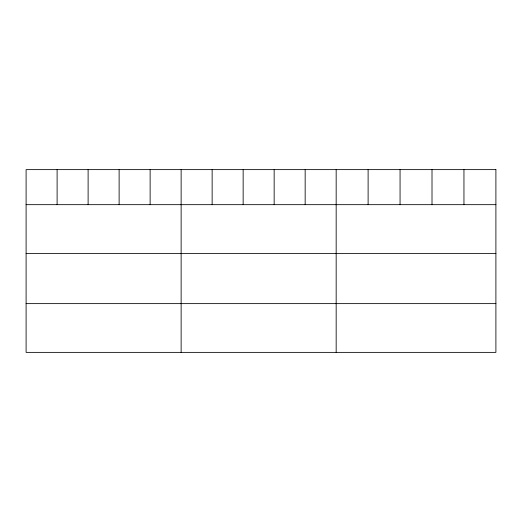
<?xml version="1.0" encoding="UTF-8"?>
<svg xmlns="http://www.w3.org/2000/svg" width="522" height="522" viewBox="0 0 522 522"><rect width="100%" height="100%" fill="white"/><g stroke="black" fill="none" stroke-linecap="round" stroke-linejoin="round"><path stroke-width="0.78" d="M26.1 204.67L495.9 204.67M26.1 253.411L495.9 253.411M26.1 303.628L495.9 303.628M463.954 169.624L463.954 204.67M432.007 169.624L432.007 204.67M400.061 169.624L400.061 204.67M368.114 169.624L368.114 204.67M336.168 169.624L336.168 352.376M305.161 169.624L305.161 204.67M274.154 169.624L274.154 204.67M243.148 169.624L243.148 204.67M212.141 169.624L212.141 204.67M181.134 169.624L181.134 352.376M150.127 169.624L150.127 204.67M119.12 169.624L119.12 204.67M88.114 169.624L88.114 204.67M57.107 169.624L57.107 204.67M495.9 169.624L26.1 169.624L26.1 352.376L495.9 352.376L495.9 169.624"/></g></svg>
